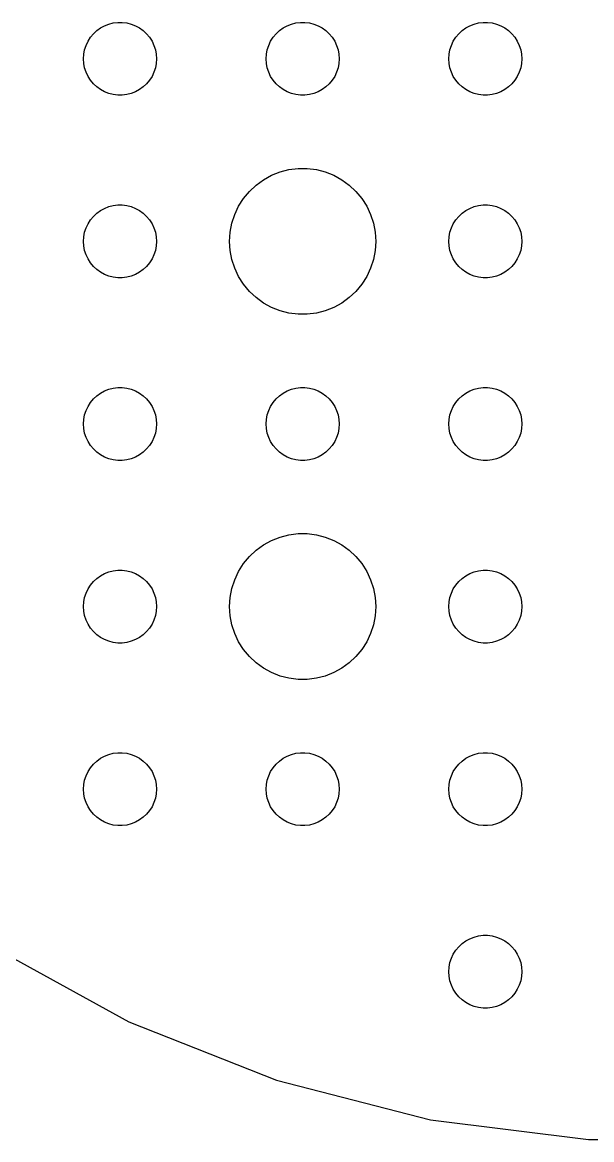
# Model space of a CAD drawing. Header units: metres. Extents: x -52 to 52, y -52 to 52.
# Drawn here: x -26.51 to -3.13, y -51.9 to -6 of the extents above; entities that cross this region are included whole.
import ezdxf

# ---------------------------------------------------------------- set-up
doc = ezdxf.new("R2010")
doc.units = ezdxf.units.M

msp = doc.modelspace()

# ---------------------------------------------------------------- linework, layer by layer
for p, q in [((-23.5934, -6.47318), (-23.4561, -6.34422)), ((-23.4561, -6.34422), (-23.3037, -6.23351)), ((-23.3037, -6.23351), (-23.1387, -6.14275)), ((-23.1387, -6.14275), (-22.9635, -6.07341)), ((-22.9635, -6.07341), (-22.7811, -6.02657)), ((-22.7811, -6.02657), (-22.5942, -6.00294)), ((-22.5942, -6.00294), (-22.4058, -6.00294)), ((-22.4058, -6.00294), (-22.2189, -6.02657)), ((-22.2189, -6.02657), (-22.0365, -6.07341)), ((-22.0365, -6.07341), (-21.8613, -6.14275)), ((-21.8613, -6.14275), (-21.6963, -6.23351)), ((-21.6963, -6.23351), (-21.5439, -6.34422)), ((-21.5439, -6.34422), (-21.4065, -6.47318)), ((-16.0934, -6.47318), (-15.9561, -6.34422)), ((-15.9561, -6.34422), (-15.8037, -6.23351)), ((-15.8037, -6.23351), (-15.6387, -6.14275)), ((-15.6387, -6.14275), (-15.4635, -6.07341)), ((-15.4635, -6.07341), (-15.2811, -6.02657)), ((-15.2811, -6.02657), (-15.0942, -6.00294)), ((-15.0942, -6.00294), (-14.9058, -6.00294)), ((-14.9058, -6.00294), (-14.7189, -6.02657)), ((-14.7189, -6.02657), (-14.5365, -6.07341)), ((-14.5365, -6.07341), (-14.3613, -6.14275)), ((-14.3613, -6.14275), (-14.1963, -6.23351)), ((-14.1963, -6.23351), (-14.0439, -6.34422)), ((-14.0439, -6.34422), (-13.9065, -6.47318)), ((-8.59344, -6.47318), (-8.45613, -6.34422)), ((-8.45613, -6.34422), (-8.30373, -6.23351)), ((-8.30373, -6.23351), (-8.13866, -6.14275)), ((-8.13866, -6.14275), (-7.96352, -6.07341)), ((-7.96352, -6.07341), (-7.78107, -6.02657)), ((-7.78107, -6.02657), (-7.59418, -6.00294)), ((-7.59418, -6.00294), (-7.40581, -6.00294)), ((-7.40581, -6.00294), (-7.21892, -6.02657)), ((-7.21892, -6.02657), (-7.03647, -6.07341)), ((-7.03647, -6.07341), (-6.86133, -6.14275)), ((-6.86133, -6.14275), (-6.69626, -6.23351)), ((-6.69626, -6.23351), (-6.54385, -6.34422)), ((-6.54385, -6.34422), (-6.40654, -6.47318)), ((-23.8947, -6.9478), (-23.8145, -6.77736)), ((-23.8145, -6.77736), (-23.7135, -6.61832)), ((-23.7135, -6.61832), (-23.5934, -6.47318)), ((-21.4065, -6.47318), (-21.2865, -6.61832)), ((-21.2865, -6.61832), (-21.1855, -6.77736)), ((-21.1855, -6.77736), (-21.1053, -6.9478)), ((-16.3947, -6.9478), (-16.3145, -6.77736)), ((-16.3145, -6.77736), (-16.2135, -6.61832)), ((-16.2135, -6.61832), (-16.0934, -6.47318)), ((-13.9065, -6.47318), (-13.7865, -6.61832)), ((-13.7865, -6.61832), (-13.6855, -6.77736)), ((-13.6855, -6.77736), (-13.6053, -6.9478)), ((-8.89465, -6.9478), (-8.81445, -6.77736)), ((-8.81445, -6.77736), (-8.71352, -6.61832)), ((-8.71352, -6.61832), (-8.59344, -6.47318)), ((-6.40654, -6.47318), (-6.28647, -6.61832)), ((-6.28647, -6.61832), (-6.18553, -6.77736)), ((-6.18553, -6.77736), (-6.10533, -6.9478)), ((-24, -7.5), (-23.9882, -7.312)), ((-23.9882, -7.312), (-23.9529, -7.12695)), ((-23.9529, -7.12695), (-23.8947, -6.9478)), ((-21.1053, -6.9478), (-21.0471, -7.12695)), ((-21.0471, -7.12695), (-21.0118, -7.312)), ((-21.0118, -7.312), (-21, -7.5)), ((-16.5, -7.5), (-16.4882, -7.312)), ((-16.4882, -7.312), (-16.4529, -7.12695)), ((-16.4529, -7.12695), (-16.3947, -6.9478)), ((-13.6053, -6.9478), (-13.5471, -7.12695)), ((-13.5471, -7.12695), (-13.5118, -7.312)), ((-13.5118, -7.312), (-13.5, -7.5)), ((-9, -7.5), (-8.98816, -7.312)), ((-8.98816, -7.312), (-8.95287, -7.12695)), ((-8.95287, -7.12695), (-8.89465, -6.9478)), ((-6.10533, -6.9478), (-6.04712, -7.12695)), ((-6.04712, -7.12695), (-6.01183, -7.312)), ((-6.01183, -7.312), (-6, -7.5)), ((-23.9882, -7.68799), (-24, -7.5)), ((-23.9529, -7.87303), (-23.9882, -7.68799)), ((-21.0118, -7.68799), (-21.0471, -7.87303)), ((-21, -7.5), (-21.0118, -7.68799)), ((-16.4882, -7.68799), (-16.5, -7.5)), ((-16.4529, -7.87303), (-16.4882, -7.68799)), ((-13.5118, -7.68799), (-13.5471, -7.87303)), ((-13.5, -7.5), (-13.5118, -7.68799)), ((-8.98816, -7.68799), (-9, -7.5)), ((-8.95287, -7.87303), (-8.98816, -7.68799)), ((-6.01183, -7.68799), (-6.04712, -7.87303)), ((-6, -7.5), (-6.01183, -7.68799)), ((-23.8947, -8.05219), (-23.9529, -7.87303)), ((-23.8145, -8.22263), (-23.8947, -8.05219)), ((-23.7135, -8.38167), (-23.8145, -8.22263)), ((-21.1855, -8.22263), (-21.2865, -8.38167)), ((-21.1053, -8.05219), (-21.1855, -8.22263)), ((-21.0471, -7.87303), (-21.1053, -8.05219)), ((-16.3947, -8.05219), (-16.4529, -7.87303)), ((-16.3145, -8.22263), (-16.3947, -8.05219)), ((-16.2135, -8.38167), (-16.3145, -8.22263)), ((-13.6855, -8.22263), (-13.7865, -8.38167)), ((-13.6053, -8.05219), (-13.6855, -8.22263)), ((-13.5471, -7.87303), (-13.6053, -8.05219)), ((-8.89465, -8.05219), (-8.95287, -7.87303)), ((-8.81445, -8.22263), (-8.89465, -8.05219)), ((-8.71352, -8.38167), (-8.81445, -8.22263)), ((-6.18553, -8.22263), (-6.28647, -8.38167)), ((-6.10533, -8.05219), (-6.18553, -8.22263)), ((-6.04712, -7.87303), (-6.10533, -8.05219)), ((-23.5934, -8.52681), (-23.7135, -8.38167)), ((-23.4561, -8.65576), (-23.5934, -8.52681)), ((-23.3037, -8.76648), (-23.4561, -8.65576)), ((-21.5439, -8.65576), (-21.6963, -8.76648)), ((-21.4065, -8.52681), (-21.5439, -8.65576)), ((-21.2865, -8.38167), (-21.4065, -8.52681)), ((-16.0934, -8.52681), (-16.2135, -8.38167)), ((-15.9561, -8.65576), (-16.0934, -8.52681)), ((-15.8037, -8.76648), (-15.9561, -8.65576)), ((-14.0439, -8.65576), (-14.1963, -8.76648)), ((-13.9065, -8.52681), (-14.0439, -8.65576)), ((-13.7865, -8.38167), (-13.9065, -8.52681)), ((-8.59344, -8.52681), (-8.71352, -8.38167)), ((-8.45613, -8.65576), (-8.59344, -8.52681)), ((-8.30373, -8.76648), (-8.45613, -8.65576)), ((-6.54385, -8.65576), (-6.69626, -8.76648)), ((-6.40654, -8.52681), (-6.54385, -8.65576)), ((-6.28647, -8.38167), (-6.40654, -8.52681)), ((-23.1387, -8.85724), (-23.3037, -8.76648)), ((-22.9635, -8.92657), (-23.1387, -8.85724)), ((-22.7811, -8.97342), (-22.9635, -8.92657)), ((-22.5942, -8.99704), (-22.7811, -8.97342)), ((-22.4058, -8.99704), (-22.5942, -8.99704)), ((-22.2189, -8.97342), (-22.4058, -8.99704)), ((-22.0365, -8.92657), (-22.2189, -8.97342)), ((-21.8613, -8.85724), (-22.0365, -8.92657)), ((-21.6963, -8.76648), (-21.8613, -8.85724)), ((-15.6387, -8.85724), (-15.8037, -8.76648)), ((-15.4635, -8.92657), (-15.6387, -8.85724)), ((-15.2811, -8.97342), (-15.4635, -8.92657)), ((-15.0942, -8.99704), (-15.2811, -8.97342)), ((-14.9058, -8.99704), (-15.0942, -8.99704)), ((-14.7189, -8.97342), (-14.9058, -8.99704)), ((-14.5365, -8.92657), (-14.7189, -8.97342)), ((-14.3613, -8.85724), (-14.5365, -8.92657)), ((-14.1963, -8.76648), (-14.3613, -8.85724)), ((-8.13866, -8.85724), (-8.30373, -8.76648)), ((-7.96352, -8.92657), (-8.13866, -8.85724)), ((-7.78107, -8.97342), (-7.96352, -8.92657)), ((-7.59418, -8.99704), (-7.78107, -8.97342)), ((-7.40581, -8.99704), (-7.59418, -8.99704)), ((-7.21892, -8.97342), (-7.40581, -8.99704)), ((-7.03647, -8.92657), (-7.21892, -8.97342)), ((-6.86133, -8.85724), (-7.03647, -8.92657)), ((-6.69626, -8.76648), (-6.86133, -8.85724)), ((-16.6075, -12.467), (-16.2773, -12.2855)), ((-16.2773, -12.2855), (-15.927, -12.1468)), ((-15.927, -12.1468), (-15.5621, -12.0531)), ((-15.5621, -12.0531), (-15.1884, -12.0059)), ((-15.1884, -12.0059), (-14.8116, -12.0059)), ((-14.8116, -12.0059), (-14.4379, -12.0531)), ((-14.4379, -12.0531), (-14.0729, -12.1468)), ((-14.0729, -12.1468), (-13.7227, -12.2855)), ((-13.7227, -12.2855), (-13.3925, -12.467)), ((-17.1869, -12.9464), (-16.9123, -12.6884)), ((-16.9123, -12.6884), (-16.6075, -12.467)), ((-13.3925, -12.467), (-13.0877, -12.6884)), ((-13.0877, -12.6884), (-12.8131, -12.9464)), ((-17.6289, -13.5547), (-17.427, -13.2366)), ((-17.427, -13.2366), (-17.1869, -12.9464)), ((-12.8131, -12.9464), (-12.5729, -13.2366)), ((-12.5729, -13.2366), (-12.3711, -13.5547)), ((-23.4561, -13.8442), (-23.3037, -13.7335)), ((-23.3037, -13.7335), (-23.1387, -13.6427)), ((-23.1387, -13.6427), (-22.9635, -13.5734)), ((-22.9635, -13.5734), (-22.7811, -13.5266)), ((-22.7811, -13.5266), (-22.5942, -13.5029)), ((-22.5942, -13.5029), (-22.4058, -13.5029)), ((-22.4058, -13.5029), (-22.2189, -13.5266)), ((-22.2189, -13.5266), (-22.0365, -13.5734)), ((-22.0365, -13.5734), (-21.8613, -13.6427)), ((-21.8613, -13.6427), (-21.6963, -13.7335)), ((-21.6963, -13.7335), (-21.5439, -13.8442)), ((-17.7893, -13.8956), (-17.6289, -13.5547)), ((-12.3711, -13.5547), (-12.2107, -13.8956)), ((-8.45613, -13.8442), (-8.30373, -13.7335)), ((-8.30373, -13.7335), (-8.13866, -13.6427)), ((-8.13866, -13.6427), (-7.96352, -13.5734)), ((-7.96352, -13.5734), (-7.78107, -13.5266)), ((-7.78107, -13.5266), (-7.59418, -13.5029)), ((-7.59418, -13.5029), (-7.40581, -13.5029)), ((-7.40581, -13.5029), (-7.21892, -13.5266)), ((-7.21892, -13.5266), (-7.03647, -13.5734)), ((-7.03647, -13.5734), (-6.86133, -13.6427)), ((-6.86133, -13.6427), (-6.69626, -13.7335)), ((-6.69626, -13.7335), (-6.54385, -13.8442)), ((-23.8145, -14.2774), (-23.7135, -14.1183)), ((-23.7135, -14.1183), (-23.5934, -13.9732)), ((-23.5934, -13.9732), (-23.4561, -13.8442)), ((-21.5439, -13.8442), (-21.4065, -13.9732)), ((-21.4065, -13.9732), (-21.2865, -14.1183)), ((-21.2865, -14.1183), (-21.1855, -14.2774)), ((-17.9057, -14.2539), (-17.7893, -13.8956)), ((-12.2107, -13.8956), (-12.0942, -14.2539)), ((-8.81445, -14.2774), (-8.71352, -14.1183)), ((-8.71352, -14.1183), (-8.59344, -13.9732)), ((-8.59344, -13.9732), (-8.45613, -13.8442)), ((-6.54385, -13.8442), (-6.40654, -13.9732)), ((-6.40654, -13.9732), (-6.28647, -14.1183)), ((-6.28647, -14.1183), (-6.18553, -14.2774)), ((-23.9882, -14.812), (-23.9529, -14.627)), ((-23.9529, -14.627), (-23.8947, -14.4478)), ((-23.8947, -14.4478), (-23.8145, -14.2774)), ((-21.1855, -14.2774), (-21.1053, -14.4478)), ((-21.1053, -14.4478), (-21.0471, -14.627)), ((-21.0471, -14.627), (-21.0118, -14.812)), ((-18, -15), (-17.9763, -14.624)), ((-17.9763, -14.624), (-17.9057, -14.2539)), ((-12.0942, -14.2539), (-12.0237, -14.624)), ((-12.0237, -14.624), (-12, -15)), ((-8.98816, -14.812), (-8.95287, -14.627)), ((-8.95287, -14.627), (-8.89465, -14.4478)), ((-8.89465, -14.4478), (-8.81445, -14.2774)), ((-6.18553, -14.2774), (-6.10533, -14.4478)), ((-6.10533, -14.4478), (-6.04712, -14.627)), ((-6.04712, -14.627), (-6.01183, -14.812)), ((-24, -15), (-23.9882, -14.812)), ((-23.9882, -15.188), (-24, -15)), ((-21.0118, -14.812), (-21, -15)), ((-21, -15), (-21.0118, -15.188)), ((-17.9763, -15.376), (-18, -15)), ((-12, -15), (-12.0237, -15.376)), ((-9, -15), (-8.98816, -14.812)), ((-8.98816, -15.188), (-9, -15)), ((-6.01183, -14.812), (-6, -15)), ((-6, -15), (-6.01183, -15.188)), ((-23.9529, -15.373), (-23.9882, -15.188)), ((-23.8947, -15.5522), (-23.9529, -15.373)), ((-23.8145, -15.7226), (-23.8947, -15.5522)), ((-21.1053, -15.5522), (-21.1855, -15.7226)), ((-21.0471, -15.373), (-21.1053, -15.5522)), ((-21.0118, -15.188), (-21.0471, -15.373)), ((-17.9057, -15.7461), (-17.9763, -15.376)), ((-12.0237, -15.376), (-12.0942, -15.7461)), ((-8.95287, -15.373), (-8.98816, -15.188)), ((-8.89465, -15.5522), (-8.95287, -15.373)), ((-8.81445, -15.7226), (-8.89465, -15.5522)), ((-6.10533, -15.5522), (-6.18553, -15.7226)), ((-6.04712, -15.373), (-6.10533, -15.5522)), ((-6.01183, -15.188), (-6.04712, -15.373)), ((-23.7135, -15.8817), (-23.8145, -15.7226)), ((-23.5934, -16.0268), (-23.7135, -15.8817)), ((-23.4561, -16.1558), (-23.5934, -16.0268)), ((-21.4065, -16.0268), (-21.5439, -16.1558)), ((-21.2865, -15.8817), (-21.4065, -16.0268)), ((-21.1855, -15.7226), (-21.2865, -15.8817)), ((-17.7893, -16.1044), (-17.9057, -15.7461)), ((-12.0942, -15.7461), (-12.2107, -16.1044)), ((-8.71352, -15.8817), (-8.81445, -15.7226)), ((-8.59344, -16.0268), (-8.71352, -15.8817)), ((-8.45613, -16.1558), (-8.59344, -16.0268)), ((-6.40654, -16.0268), (-6.54385, -16.1558)), ((-6.28647, -15.8817), (-6.40654, -16.0268)), ((-6.18553, -15.7226), (-6.28647, -15.8817)), ((-23.3037, -16.2665), (-23.4561, -16.1558)), ((-23.1387, -16.3572), (-23.3037, -16.2665)), ((-22.9635, -16.4266), (-23.1387, -16.3572)), ((-22.7811, -16.4734), (-22.9635, -16.4266)), ((-22.5942, -16.497), (-22.7811, -16.4734)), ((-22.4058, -16.497), (-22.5942, -16.497)), ((-22.2189, -16.4734), (-22.4058, -16.497)), ((-22.0365, -16.4266), (-22.2189, -16.4734)), ((-21.8613, -16.3572), (-22.0365, -16.4266)), ((-21.6963, -16.2665), (-21.8613, -16.3572)), ((-21.5439, -16.1558), (-21.6963, -16.2665)), ((-17.6289, -16.4453), (-17.7893, -16.1044)), ((-17.427, -16.7634), (-17.6289, -16.4453)), ((-12.3711, -16.4453), (-12.5729, -16.7634)), ((-12.2107, -16.1044), (-12.3711, -16.4453)), ((-8.30373, -16.2665), (-8.45613, -16.1558)), ((-8.13866, -16.3572), (-8.30373, -16.2665)), ((-7.96352, -16.4266), (-8.13866, -16.3572)), ((-7.78107, -16.4734), (-7.96352, -16.4266)), ((-7.59418, -16.497), (-7.78107, -16.4734)), ((-7.40581, -16.497), (-7.59418, -16.497)), ((-7.21892, -16.4734), (-7.40581, -16.497)), ((-7.03647, -16.4266), (-7.21892, -16.4734)), ((-6.86133, -16.3572), (-7.03647, -16.4266)), ((-6.69626, -16.2665), (-6.86133, -16.3572)), ((-6.54385, -16.1558), (-6.69626, -16.2665)), ((-17.1869, -17.0536), (-17.427, -16.7634)), ((-12.5729, -16.7634), (-12.8131, -17.0536)), ((-16.9123, -17.3115), (-17.1869, -17.0536)), ((-16.6075, -17.533), (-16.9123, -17.3115)), ((-13.0877, -17.3115), (-13.3925, -17.533)), ((-12.8131, -17.0536), (-13.0877, -17.3115)), ((-16.2773, -17.7145), (-16.6075, -17.533)), ((-15.927, -17.8532), (-16.2773, -17.7145)), ((-15.5621, -17.9469), (-15.927, -17.8532)), ((-14.0729, -17.8532), (-14.4379, -17.9469)), ((-13.7227, -17.7145), (-14.0729, -17.8532)), ((-13.3925, -17.533), (-13.7227, -17.7145)), ((-15.1884, -17.9941), (-15.5621, -17.9469)), ((-14.8116, -17.9941), (-15.1884, -17.9941)), ((-14.4379, -17.9469), (-14.8116, -17.9941)), ((-23.1387, -21.1427), (-22.9635, -21.0734)), ((-22.9635, -21.0734), (-22.7811, -21.0266)), ((-22.7811, -21.0266), (-22.5942, -21.003)), ((-22.5942, -21.003), (-22.4058, -21.003)), ((-22.4058, -21.003), (-22.2189, -21.0266)), ((-22.2189, -21.0266), (-22.0365, -21.0734)), ((-22.0365, -21.0734), (-21.8613, -21.1427)), ((-15.6387, -21.1427), (-15.4635, -21.0734)), ((-15.4635, -21.0734), (-15.2811, -21.0266)), ((-15.2811, -21.0266), (-15.0942, -21.003)), ((-15.0942, -21.003), (-14.9058, -21.003)), ((-14.9058, -21.003), (-14.7189, -21.0266)), ((-14.7189, -21.0266), (-14.5365, -21.0734)), ((-14.5365, -21.0734), (-14.3613, -21.1427)), ((-8.13866, -21.1427), (-7.96352, -21.0734)), ((-7.96352, -21.0734), (-7.78107, -21.0266)), ((-7.78107, -21.0266), (-7.59418, -21.003)), ((-7.59418, -21.003), (-7.40581, -21.003)), ((-7.40581, -21.003), (-7.21892, -21.0266)), ((-7.21892, -21.0266), (-7.03647, -21.0734)), ((-7.03647, -21.0734), (-6.86133, -21.1427)), ((-23.7135, -21.6183), (-23.5934, -21.4732)), ((-23.5934, -21.4732), (-23.4561, -21.3442)), ((-23.4561, -21.3442), (-23.3037, -21.2335)), ((-23.3037, -21.2335), (-23.1387, -21.1427)), ((-21.8613, -21.1427), (-21.6963, -21.2335)), ((-21.6963, -21.2335), (-21.5439, -21.3442)), ((-21.5439, -21.3442), (-21.4065, -21.4732)), ((-21.4065, -21.4732), (-21.2865, -21.6183)), ((-16.2135, -21.6183), (-16.0934, -21.4732)), ((-16.0934, -21.4732), (-15.9561, -21.3442)), ((-15.9561, -21.3442), (-15.8037, -21.2335)), ((-15.8037, -21.2335), (-15.6387, -21.1427)), ((-14.3613, -21.1427), (-14.1963, -21.2335)), ((-14.1963, -21.2335), (-14.0439, -21.3442)), ((-14.0439, -21.3442), (-13.9065, -21.4732)), ((-13.9065, -21.4732), (-13.7865, -21.6183)), ((-8.71352, -21.6183), (-8.59344, -21.4732)), ((-8.59344, -21.4732), (-8.45613, -21.3442)), ((-8.45613, -21.3442), (-8.30373, -21.2335)), ((-8.30373, -21.2335), (-8.13866, -21.1427)), ((-6.86133, -21.1427), (-6.69626, -21.2335)), ((-6.69626, -21.2335), (-6.54385, -21.3442)), ((-6.54385, -21.3442), (-6.40654, -21.4732)), ((-6.40654, -21.4732), (-6.28647, -21.6183)), ((-23.9529, -22.127), (-23.8947, -21.9478)), ((-23.8947, -21.9478), (-23.8145, -21.7774)), ((-23.8145, -21.7774), (-23.7135, -21.6183)), ((-21.2865, -21.6183), (-21.1855, -21.7774)), ((-21.1855, -21.7774), (-21.1053, -21.9478)), ((-21.1053, -21.9478), (-21.0471, -22.127)), ((-16.4529, -22.127), (-16.3947, -21.9478)), ((-16.3947, -21.9478), (-16.3145, -21.7774)), ((-16.3145, -21.7774), (-16.2135, -21.6183)), ((-13.7865, -21.6183), (-13.6855, -21.7774)), ((-13.6855, -21.7774), (-13.6053, -21.9478)), ((-13.6053, -21.9478), (-13.5471, -22.127)), ((-8.95287, -22.127), (-8.89465, -21.9478)), ((-8.89465, -21.9478), (-8.81445, -21.7774)), ((-8.81445, -21.7774), (-8.71352, -21.6183)), ((-6.28647, -21.6183), (-6.18553, -21.7774)), ((-6.18553, -21.7774), (-6.10533, -21.9478)), ((-6.10533, -21.9478), (-6.04712, -22.127)), ((-24, -22.5), (-23.9882, -22.312)), ((-23.9882, -22.312), (-23.9529, -22.127)), ((-21.0471, -22.127), (-21.0118, -22.312)), ((-21.0118, -22.312), (-21, -22.5)), ((-16.5, -22.5), (-16.4882, -22.312)), ((-16.4882, -22.312), (-16.4529, -22.127)), ((-13.5471, -22.127), (-13.5118, -22.312)), ((-13.5118, -22.312), (-13.5, -22.5)), ((-9, -22.5), (-8.98816, -22.312)), ((-8.98816, -22.312), (-8.95287, -22.127)), ((-6.04712, -22.127), (-6.01183, -22.312)), ((-6.01183, -22.312), (-6, -22.5)), ((-23.9882, -22.688), (-24, -22.5)), ((-23.9529, -22.873), (-23.9882, -22.688)), ((-23.8947, -23.0522), (-23.9529, -22.873)), ((-21.0471, -22.873), (-21.1053, -23.0522)), ((-21.0118, -22.688), (-21.0471, -22.873)), ((-21, -22.5), (-21.0118, -22.688)), ((-16.4882, -22.688), (-16.5, -22.5)), ((-16.4529, -22.873), (-16.4882, -22.688)), ((-16.3947, -23.0522), (-16.4529, -22.873)), ((-13.5471, -22.873), (-13.6053, -23.0522)), ((-13.5118, -22.688), (-13.5471, -22.873)), ((-13.5, -22.5), (-13.5118, -22.688)), ((-8.98816, -22.688), (-9, -22.5)), ((-8.95287, -22.873), (-8.98816, -22.688)), ((-8.89465, -23.0522), (-8.95287, -22.873)), ((-6.04712, -22.873), (-6.10533, -23.0522)), ((-6.01183, -22.688), (-6.04712, -22.873)), ((-6, -22.5), (-6.01183, -22.688)), ((-23.8145, -23.2226), (-23.8947, -23.0522)), ((-23.7135, -23.3817), (-23.8145, -23.2226)), ((-23.5934, -23.5268), (-23.7135, -23.3817)), ((-21.2865, -23.3817), (-21.4065, -23.5268)), ((-21.1855, -23.2226), (-21.2865, -23.3817)), ((-21.1053, -23.0522), (-21.1855, -23.2226)), ((-16.3145, -23.2226), (-16.3947, -23.0522)), ((-16.2135, -23.3817), (-16.3145, -23.2226)), ((-16.0934, -23.5268), (-16.2135, -23.3817)), ((-13.7865, -23.3817), (-13.9065, -23.5268)), ((-13.6855, -23.2226), (-13.7865, -23.3817)), ((-13.6053, -23.0522), (-13.6855, -23.2226)), ((-8.81445, -23.2226), (-8.89465, -23.0522)), ((-8.71352, -23.3817), (-8.81445, -23.2226)), ((-8.59344, -23.5268), (-8.71352, -23.3817)), ((-6.28647, -23.3817), (-6.40654, -23.5268)), ((-6.18553, -23.2226), (-6.28647, -23.3817)), ((-6.10533, -23.0522), (-6.18553, -23.2226)), ((-23.4561, -23.6558), (-23.5934, -23.5268)), ((-23.3037, -23.7665), (-23.4561, -23.6558)), ((-23.1387, -23.8572), (-23.3037, -23.7665)), ((-22.9635, -23.9266), (-23.1387, -23.8572)), ((-21.8613, -23.8572), (-22.0365, -23.9266)), ((-21.6963, -23.7665), (-21.8613, -23.8572)), ((-21.5439, -23.6558), (-21.6963, -23.7665)), ((-21.4065, -23.5268), (-21.5439, -23.6558)), ((-15.9561, -23.6558), (-16.0934, -23.5268)), ((-15.8037, -23.7665), (-15.9561, -23.6558)), ((-15.6387, -23.8572), (-15.8037, -23.7665)), ((-15.4635, -23.9266), (-15.6387, -23.8572)), ((-14.3613, -23.8572), (-14.5365, -23.9266)), ((-14.1963, -23.7665), (-14.3613, -23.8572)), ((-14.0439, -23.6558), (-14.1963, -23.7665)), ((-13.9065, -23.5268), (-14.0439, -23.6558)), ((-8.45613, -23.6558), (-8.59344, -23.5268)), ((-8.30373, -23.7665), (-8.45613, -23.6558)), ((-8.13866, -23.8572), (-8.30373, -23.7665)), ((-7.96352, -23.9266), (-8.13866, -23.8572)), ((-6.86133, -23.8572), (-7.03647, -23.9266)), ((-6.69626, -23.7665), (-6.86133, -23.8572)), ((-6.54385, -23.6558), (-6.69626, -23.7665)), ((-6.40654, -23.5268), (-6.54385, -23.6558)), ((-22.7811, -23.9734), (-22.9635, -23.9266)), ((-22.5942, -23.997), (-22.7811, -23.9734)), ((-22.4058, -23.997), (-22.5942, -23.997)), ((-22.2189, -23.9734), (-22.4058, -23.997)), ((-22.0365, -23.9266), (-22.2189, -23.9734)), ((-15.2811, -23.9734), (-15.4635, -23.9266)), ((-15.0942, -23.997), (-15.2811, -23.9734)), ((-14.9058, -23.997), (-15.0942, -23.997)), ((-14.7189, -23.9734), (-14.9058, -23.997)), ((-14.5365, -23.9266), (-14.7189, -23.9734)), ((-7.78107, -23.9734), (-7.96352, -23.9266)), ((-7.59418, -23.997), (-7.78107, -23.9734)), ((-7.40581, -23.997), (-7.59418, -23.997)), ((-7.21892, -23.9734), (-7.40581, -23.997)), ((-7.03647, -23.9266), (-7.21892, -23.9734)), ((-15.927, -27.1468), (-15.5621, -27.0531)), ((-15.5621, -27.0531), (-15.1884, -27.0059)), ((-15.1884, -27.0059), (-14.8116, -27.0059)), ((-14.8116, -27.0059), (-14.4379, -27.0531)), ((-14.4379, -27.0531), (-14.0729, -27.1468)), ((-16.9123, -27.6884), (-16.6075, -27.467)), ((-16.6075, -27.467), (-16.2773, -27.2855)), ((-16.2773, -27.2855), (-15.927, -27.1468)), ((-14.0729, -27.1468), (-13.7227, -27.2855)), ((-13.7227, -27.2855), (-13.3925, -27.467)), ((-13.3925, -27.467), (-13.0877, -27.6884)), ((-17.427, -28.2366), (-17.1869, -27.9464)), ((-17.1869, -27.9464), (-16.9123, -27.6884)), ((-13.0877, -27.6884), (-12.8131, -27.9464)), ((-12.8131, -27.9464), (-12.5729, -28.2366)), ((-17.6289, -28.5547), (-17.427, -28.2366)), ((-12.5729, -28.2366), (-12.3711, -28.5547)), ((-23.5934, -28.9732), (-23.4561, -28.8442)), ((-23.4561, -28.8442), (-23.3037, -28.7335)), ((-23.3037, -28.7335), (-23.1387, -28.6427)), ((-23.1387, -28.6427), (-22.9635, -28.5734)), ((-22.9635, -28.5734), (-22.7811, -28.5266)), ((-22.7811, -28.5266), (-22.5942, -28.503)), ((-22.5942, -28.503), (-22.4058, -28.503)), ((-22.4058, -28.503), (-22.2189, -28.5266)), ((-22.2189, -28.5266), (-22.0365, -28.5734)), ((-22.0365, -28.5734), (-21.8613, -28.6427)), ((-21.8613, -28.6427), (-21.6963, -28.7335)), ((-21.6963, -28.7335), (-21.5439, -28.8442)), ((-21.5439, -28.8442), (-21.4065, -28.9732)), ((-17.9057, -29.2539), (-17.7893, -28.8956)), ((-17.7893, -28.8956), (-17.6289, -28.5547)), ((-12.3711, -28.5547), (-12.2107, -28.8956)), ((-12.2107, -28.8956), (-12.0942, -29.2539)), ((-8.59344, -28.9732), (-8.45613, -28.8442)), ((-8.45613, -28.8442), (-8.30373, -28.7335)), ((-8.30373, -28.7335), (-8.13866, -28.6427)), ((-8.13866, -28.6427), (-7.96352, -28.5734)), ((-7.96352, -28.5734), (-7.78107, -28.5266)), ((-7.78107, -28.5266), (-7.59418, -28.503)), ((-7.59418, -28.503), (-7.40581, -28.503)), ((-7.40581, -28.503), (-7.21892, -28.5266)), ((-7.21892, -28.5266), (-7.03647, -28.5734)), ((-7.03647, -28.5734), (-6.86133, -28.6427)), ((-6.86133, -28.6427), (-6.69626, -28.7335)), ((-6.69626, -28.7335), (-6.54385, -28.8442)), ((-6.54385, -28.8442), (-6.40654, -28.9732)), ((-23.8947, -29.4478), (-23.8145, -29.2774)), ((-23.8145, -29.2774), (-23.7135, -29.1183)), ((-23.7135, -29.1183), (-23.5934, -28.9732)), ((-21.4065, -28.9732), (-21.2865, -29.1183)), ((-21.2865, -29.1183), (-21.1855, -29.2774)), ((-21.1855, -29.2774), (-21.1053, -29.4478)), ((-17.9763, -29.624), (-17.9057, -29.2539)), ((-12.0942, -29.2539), (-12.0237, -29.624)), ((-8.89465, -29.4478), (-8.81445, -29.2774)), ((-8.81445, -29.2774), (-8.71352, -29.1183)), ((-8.71352, -29.1183), (-8.59344, -28.9732)), ((-6.40654, -28.9732), (-6.28647, -29.1183)), ((-6.28647, -29.1183), (-6.18553, -29.2774)), ((-6.18553, -29.2774), (-6.10533, -29.4478)), ((-24, -30), (-23.9882, -29.812)), ((-23.9882, -29.812), (-23.9529, -29.627)), ((-23.9529, -29.627), (-23.8947, -29.4478)), ((-21.1053, -29.4478), (-21.0471, -29.627)), ((-21.0471, -29.627), (-21.0118, -29.812)), ((-21.0118, -29.812), (-21, -30)), ((-18, -30), (-17.9763, -29.624)), ((-12.0237, -29.624), (-12, -30)), ((-9, -30), (-8.98816, -29.812)), ((-8.98816, -29.812), (-8.95287, -29.627)), ((-8.95287, -29.627), (-8.89465, -29.4478)), ((-6.10533, -29.4478), (-6.04712, -29.627)), ((-6.04712, -29.627), (-6.01183, -29.812)), ((-6.01183, -29.812), (-6, -30)), ((-23.9882, -30.188), (-24, -30)), ((-23.9529, -30.373), (-23.9882, -30.188)), ((-21.0118, -30.188), (-21.0471, -30.373)), ((-21, -30), (-21.0118, -30.188)), ((-17.9763, -30.376), (-18, -30)), ((-12, -30), (-12.0237, -30.376)), ((-8.98816, -30.188), (-9, -30)), ((-8.95287, -30.373), (-8.98816, -30.188)), ((-6.01183, -30.188), (-6.04712, -30.373)), ((-6, -30), (-6.01183, -30.188)), ((-23.8947, -30.5522), (-23.9529, -30.373)), ((-23.8145, -30.7226), (-23.8947, -30.5522)), ((-23.7135, -30.8817), (-23.8145, -30.7226)), ((-21.1855, -30.7226), (-21.2865, -30.8817)), ((-21.1053, -30.5522), (-21.1855, -30.7226)), ((-21.0471, -30.373), (-21.1053, -30.5522)), ((-17.9057, -30.7461), (-17.9763, -30.376)), ((-17.7893, -31.1044), (-17.9057, -30.7461)), ((-12.0942, -30.7461), (-12.2107, -31.1044)), ((-12.0237, -30.376), (-12.0942, -30.7461)), ((-8.89465, -30.5522), (-8.95287, -30.373)), ((-8.81445, -30.7226), (-8.89465, -30.5522)), ((-8.71352, -30.8817), (-8.81445, -30.7226)), ((-6.18553, -30.7226), (-6.28647, -30.8817)), ((-6.10533, -30.5522), (-6.18553, -30.7226)), ((-6.04712, -30.373), (-6.10533, -30.5522)), ((-23.5934, -31.0268), (-23.7135, -30.8817)), ((-23.4561, -31.1558), (-23.5934, -31.0268)), ((-23.3037, -31.2665), (-23.4561, -31.1558)), ((-21.5439, -31.1558), (-21.6963, -31.2665)), ((-21.4065, -31.0268), (-21.5439, -31.1558)), ((-21.2865, -30.8817), (-21.4065, -31.0268)), ((-17.6289, -31.4453), (-17.7893, -31.1044)), ((-12.2107, -31.1044), (-12.3711, -31.4453)), ((-8.59344, -31.0268), (-8.71352, -30.8817)), ((-8.45613, -31.1558), (-8.59344, -31.0268)), ((-8.30373, -31.2665), (-8.45613, -31.1558)), ((-6.54385, -31.1558), (-6.69626, -31.2665)), ((-6.40654, -31.0268), (-6.54385, -31.1558)), ((-6.28647, -30.8817), (-6.40654, -31.0268)), ((-23.1387, -31.3572), (-23.3037, -31.2665)), ((-22.9635, -31.4266), (-23.1387, -31.3572)), ((-22.7811, -31.4734), (-22.9635, -31.4266)), ((-22.5942, -31.497), (-22.7811, -31.4734)), ((-22.4058, -31.497), (-22.5942, -31.497)), ((-22.2189, -31.4734), (-22.4058, -31.497)), ((-22.0365, -31.4266), (-22.2189, -31.4734)), ((-21.8613, -31.3572), (-22.0365, -31.4266)), ((-21.6963, -31.2665), (-21.8613, -31.3572)), ((-17.427, -31.7634), (-17.6289, -31.4453)), ((-12.3711, -31.4453), (-12.5729, -31.7634)), ((-8.13866, -31.3572), (-8.30373, -31.2665)), ((-7.96352, -31.4266), (-8.13866, -31.3572)), ((-7.78107, -31.4734), (-7.96352, -31.4266)), ((-7.59418, -31.497), (-7.78107, -31.4734)), ((-7.40581, -31.497), (-7.59418, -31.497)), ((-7.21892, -31.4734), (-7.40581, -31.497)), ((-7.03647, -31.4266), (-7.21892, -31.4734)), ((-6.86133, -31.3572), (-7.03647, -31.4266)), ((-6.69626, -31.2665), (-6.86133, -31.3572)), ((-17.1869, -32.0536), (-17.427, -31.7634)), ((-16.9123, -32.3115), (-17.1869, -32.0536)), ((-12.8131, -32.0536), (-13.0877, -32.3115)), ((-12.5729, -31.7634), (-12.8131, -32.0536)), ((-16.6075, -32.533), (-16.9123, -32.3115)), ((-16.2773, -32.7145), (-16.6075, -32.533)), ((-13.3925, -32.533), (-13.7227, -32.7145)), ((-13.0877, -32.3115), (-13.3925, -32.533)), ((-15.927, -32.8532), (-16.2773, -32.7145)), ((-15.5621, -32.9469), (-15.927, -32.8532)), ((-15.1884, -32.9941), (-15.5621, -32.9469)), ((-14.8116, -32.9941), (-15.1884, -32.9941)), ((-14.4379, -32.9469), (-14.8116, -32.9941)), ((-14.0729, -32.8532), (-14.4379, -32.9469)), ((-13.7227, -32.7145), (-14.0729, -32.8532)), ((-23.4561, -36.3442), (-23.3037, -36.2335)), ((-23.3037, -36.2335), (-23.1387, -36.1428)), ((-23.1387, -36.1428), (-22.9635, -36.0734)), ((-22.9635, -36.0734), (-22.7811, -36.0266)), ((-22.7811, -36.0266), (-22.5942, -36.003)), ((-22.5942, -36.003), (-22.4058, -36.003)), ((-22.4058, -36.003), (-22.2189, -36.0266)), ((-22.2189, -36.0266), (-22.0365, -36.0734)), ((-22.0365, -36.0734), (-21.8613, -36.1428)), ((-21.8613, -36.1428), (-21.6963, -36.2335)), ((-21.6963, -36.2335), (-21.5439, -36.3442)), ((-15.9561, -36.3442), (-15.8037, -36.2335)), ((-15.8037, -36.2335), (-15.6387, -36.1428)), ((-15.6387, -36.1428), (-15.4635, -36.0734)), ((-15.4635, -36.0734), (-15.2811, -36.0266)), ((-15.2811, -36.0266), (-15.0942, -36.003)), ((-15.0942, -36.003), (-14.9058, -36.003)), ((-14.9058, -36.003), (-14.7189, -36.0266)), ((-14.7189, -36.0266), (-14.5365, -36.0734)), ((-14.5365, -36.0734), (-14.3613, -36.1428)), ((-14.3613, -36.1428), (-14.1963, -36.2335)), ((-14.1963, -36.2335), (-14.0439, -36.3442)), ((-8.45613, -36.3442), (-8.30373, -36.2335)), ((-8.30373, -36.2335), (-8.13866, -36.1428)), ((-8.13866, -36.1428), (-7.96352, -36.0734)), ((-7.96352, -36.0734), (-7.78107, -36.0266)), ((-7.78107, -36.0266), (-7.59418, -36.003)), ((-7.59418, -36.003), (-7.40581, -36.003)), ((-7.40581, -36.003), (-7.21892, -36.0266)), ((-7.21892, -36.0266), (-7.03647, -36.0734)), ((-7.03647, -36.0734), (-6.86133, -36.1428)), ((-6.86133, -36.1428), (-6.69626, -36.2335)), ((-6.69626, -36.2335), (-6.54385, -36.3442)), ((-23.8145, -36.7774), (-23.7135, -36.6183)), ((-23.7135, -36.6183), (-23.5934, -36.4732)), ((-23.5934, -36.4732), (-23.4561, -36.3442)), ((-21.5439, -36.3442), (-21.4065, -36.4732)), ((-21.4065, -36.4732), (-21.2865, -36.6183)), ((-21.2865, -36.6183), (-21.1855, -36.7774)), ((-16.3145, -36.7774), (-16.2135, -36.6183)), ((-16.2135, -36.6183), (-16.0934, -36.4732)), ((-16.0934, -36.4732), (-15.9561, -36.3442)), ((-14.0439, -36.3442), (-13.9065, -36.4732)), ((-13.9065, -36.4732), (-13.7865, -36.6183)), ((-13.7865, -36.6183), (-13.6855, -36.7774)), ((-8.81445, -36.7774), (-8.71352, -36.6183)), ((-8.71352, -36.6183), (-8.59344, -36.4732)), ((-8.59344, -36.4732), (-8.45613, -36.3442)), ((-6.54385, -36.3442), (-6.40654, -36.4732)), ((-6.40654, -36.4732), (-6.28647, -36.6183)), ((-6.28647, -36.6183), (-6.18553, -36.7774)), ((-23.9882, -37.312), (-23.9529, -37.127)), ((-23.9529, -37.127), (-23.8947, -36.9478)), ((-23.8947, -36.9478), (-23.8145, -36.7774)), ((-21.1855, -36.7774), (-21.1053, -36.9478)), ((-21.1053, -36.9478), (-21.0471, -37.127)), ((-21.0471, -37.127), (-21.0118, -37.312)), ((-16.4882, -37.312), (-16.4529, -37.127)), ((-16.4529, -37.127), (-16.3947, -36.9478)), ((-16.3947, -36.9478), (-16.3145, -36.7774)), ((-13.6855, -36.7774), (-13.6053, -36.9478)), ((-13.6053, -36.9478), (-13.5471, -37.127)), ((-13.5471, -37.127), (-13.5118, -37.312)), ((-8.98816, -37.312), (-8.95287, -37.127)), ((-8.95287, -37.127), (-8.89465, -36.9478)), ((-8.89465, -36.9478), (-8.81445, -36.7774)), ((-6.18553, -36.7774), (-6.10533, -36.9478)), ((-6.10533, -36.9478), (-6.04712, -37.127)), ((-6.04712, -37.127), (-6.01183, -37.312)), ((-24, -37.5), (-23.9882, -37.312)), ((-23.9882, -37.688), (-24, -37.5)), ((-21.0118, -37.312), (-21, -37.5)), ((-21, -37.5), (-21.0118, -37.688)), ((-16.5, -37.5), (-16.4882, -37.312)), ((-16.4882, -37.688), (-16.5, -37.5)), ((-13.5118, -37.312), (-13.5, -37.5)), ((-13.5, -37.5), (-13.5118, -37.688)), ((-9, -37.5), (-8.98816, -37.312)), ((-8.98816, -37.688), (-9, -37.5)), ((-6.01183, -37.312), (-6, -37.5)), ((-6, -37.5), (-6.01183, -37.688)), ((-23.9529, -37.873), (-23.9882, -37.688)), ((-23.8947, -38.0522), (-23.9529, -37.873)), ((-23.8145, -38.2226), (-23.8947, -38.0522)), ((-21.1053, -38.0522), (-21.1855, -38.2226)), ((-21.0471, -37.873), (-21.1053, -38.0522)), ((-21.0118, -37.688), (-21.0471, -37.873)), ((-16.4529, -37.873), (-16.4882, -37.688)), ((-16.3947, -38.0522), (-16.4529, -37.873)), ((-16.3145, -38.2226), (-16.3947, -38.0522)), ((-13.6053, -38.0522), (-13.6855, -38.2226)), ((-13.5471, -37.873), (-13.6053, -38.0522)), ((-13.5118, -37.688), (-13.5471, -37.873)), ((-8.95287, -37.873), (-8.98816, -37.688)), ((-8.89465, -38.0522), (-8.95287, -37.873)), ((-8.81445, -38.2226), (-8.89465, -38.0522)), ((-6.10533, -38.0522), (-6.18553, -38.2226)), ((-6.04712, -37.873), (-6.10533, -38.0522)), ((-6.01183, -37.688), (-6.04712, -37.873)), ((-23.7135, -38.3817), (-23.8145, -38.2226)), ((-23.5934, -38.5268), (-23.7135, -38.3817)), ((-23.4561, -38.6558), (-23.5934, -38.5268)), ((-21.4065, -38.5268), (-21.5439, -38.6558)), ((-21.2865, -38.3817), (-21.4065, -38.5268)), ((-21.1855, -38.2226), (-21.2865, -38.3817)), ((-16.2135, -38.3817), (-16.3145, -38.2226)), ((-16.0934, -38.5268), (-16.2135, -38.3817)), ((-15.9561, -38.6558), (-16.0934, -38.5268)), ((-13.9065, -38.5268), (-14.0439, -38.6558)), ((-13.7865, -38.3817), (-13.9065, -38.5268)), ((-13.6855, -38.2226), (-13.7865, -38.3817)), ((-8.71352, -38.3817), (-8.81445, -38.2226)), ((-8.59344, -38.5268), (-8.71352, -38.3817)), ((-8.45613, -38.6558), (-8.59344, -38.5268)), ((-6.40654, -38.5268), (-6.54385, -38.6558)), ((-6.28647, -38.3817), (-6.40654, -38.5268)), ((-6.18553, -38.2226), (-6.28647, -38.3817)), ((-23.3037, -38.7665), (-23.4561, -38.6558)), ((-23.1387, -38.8572), (-23.3037, -38.7665)), ((-22.9635, -38.9266), (-23.1387, -38.8572)), ((-22.7811, -38.9734), (-22.9635, -38.9266)), ((-22.5942, -38.997), (-22.7811, -38.9734)), ((-22.4058, -38.997), (-22.5942, -38.997)), ((-22.2189, -38.9734), (-22.4058, -38.997)), ((-22.0365, -38.9266), (-22.2189, -38.9734)), ((-21.8613, -38.8572), (-22.0365, -38.9266)), ((-21.6963, -38.7665), (-21.8613, -38.8572)), ((-21.5439, -38.6558), (-21.6963, -38.7665)), ((-15.8037, -38.7665), (-15.9561, -38.6558)), ((-15.6387, -38.8572), (-15.8037, -38.7665)), ((-15.4635, -38.9266), (-15.6387, -38.8572)), ((-15.2811, -38.9734), (-15.4635, -38.9266)), ((-15.0942, -38.997), (-15.2811, -38.9734)), ((-14.9058, -38.997), (-15.0942, -38.997)), ((-14.7189, -38.9734), (-14.9058, -38.997)), ((-14.5365, -38.9266), (-14.7189, -38.9734)), ((-14.3613, -38.8572), (-14.5365, -38.9266)), ((-14.1963, -38.7665), (-14.3613, -38.8572)), ((-14.0439, -38.6558), (-14.1963, -38.7665)), ((-8.30373, -38.7665), (-8.45613, -38.6558)), ((-8.13866, -38.8572), (-8.30373, -38.7665)), ((-7.96352, -38.9266), (-8.13866, -38.8572)), ((-7.78107, -38.9734), (-7.96352, -38.9266)), ((-7.59418, -38.997), (-7.78107, -38.9734)), ((-7.40581, -38.997), (-7.59418, -38.997)), ((-7.21892, -38.9734), (-7.40581, -38.997)), ((-7.03647, -38.9266), (-7.21892, -38.9734)), ((-6.86133, -38.8572), (-7.03647, -38.9266)), ((-6.69626, -38.7665), (-6.86133, -38.8572)), ((-6.54385, -38.6558), (-6.69626, -38.7665)), ((-8.13866, -43.6428), (-7.96352, -43.5734)), ((-7.96352, -43.5734), (-7.78107, -43.5266)), ((-7.78107, -43.5266), (-7.59418, -43.503)), ((-7.59418, -43.503), (-7.40581, -43.503)), ((-7.40581, -43.503), (-7.21892, -43.5266)), ((-7.21892, -43.5266), (-7.03647, -43.5734)), ((-7.03647, -43.5734), (-6.86133, -43.6428)), ((-27.863, -43.905), (-22.1405, -47.051)), ((-8.71352, -44.1183), (-8.59344, -43.9732)), ((-8.59344, -43.9732), (-8.45613, -43.8442)), ((-8.45613, -43.8442), (-8.30373, -43.7335)), ((-8.30373, -43.7335), (-8.13866, -43.6428)), ((-6.86133, -43.6428), (-6.69626, -43.7335)), ((-6.69626, -43.7335), (-6.54385, -43.8442)), ((-6.54385, -43.8442), (-6.40654, -43.9732)), ((-6.40654, -43.9732), (-6.28647, -44.1183)), ((-8.95287, -44.627), (-8.89465, -44.4478)), ((-8.89465, -44.4478), (-8.81445, -44.2774)), ((-8.81445, -44.2774), (-8.71352, -44.1183)), ((-6.28647, -44.1183), (-6.18553, -44.2774)), ((-6.18553, -44.2774), (-6.10533, -44.4478)), ((-6.10533, -44.4478), (-6.04712, -44.627)), ((-9, -45), (-8.98816, -44.812)), ((-8.98816, -44.812), (-8.95287, -44.627)), ((-6.04712, -44.627), (-6.01183, -44.812)), ((-6.01183, -44.812), (-6, -45)), ((-8.98816, -45.188), (-9, -45)), ((-8.95287, -45.373), (-8.98816, -45.188)), ((-8.89465, -45.5522), (-8.95287, -45.373)), ((-6.04712, -45.373), (-6.10533, -45.5522)), ((-6.01183, -45.188), (-6.04712, -45.373)), ((-6, -45), (-6.01183, -45.188)), ((-8.81445, -45.7226), (-8.89465, -45.5522)), ((-8.71352, -45.8817), (-8.81445, -45.7226)), ((-8.59344, -46.0268), (-8.71352, -45.8817)), ((-6.28647, -45.8817), (-6.40654, -46.0268)), ((-6.18553, -45.7226), (-6.28647, -45.8817)), ((-6.10533, -45.5522), (-6.18553, -45.7226)), ((-8.45613, -46.1558), (-8.59344, -46.0268)), ((-8.30373, -46.2665), (-8.45613, -46.1558)), ((-8.13866, -46.3572), (-8.30373, -46.2665)), ((-6.69626, -46.2665), (-6.86133, -46.3572)), ((-6.54385, -46.1558), (-6.69626, -46.2665)), ((-6.40654, -46.0268), (-6.54385, -46.1558)), ((-7.96352, -46.4266), (-8.13866, -46.3572)), ((-7.78107, -46.4734), (-7.96352, -46.4266)), ((-7.59418, -46.497), (-7.78107, -46.4734)), ((-7.40581, -46.497), (-7.59418, -46.497)), ((-7.21892, -46.4734), (-7.40581, -46.497)), ((-7.03647, -46.4266), (-7.21892, -46.4734)), ((-6.86133, -46.3572), (-7.03647, -46.4266)), ((-22.1405, -47.051), (-16.0689, -49.4549)), ((-16.0689, -49.4549), (-9.74382, -51.0789)), ((-9.74382, -51.0789), (-3.26511, -51.8974)), ((-3.26511, -51.8974), (3.26511, -51.8974))]:
    msp.add_line(p, q)

doc.saveas('drawing.dxf')
